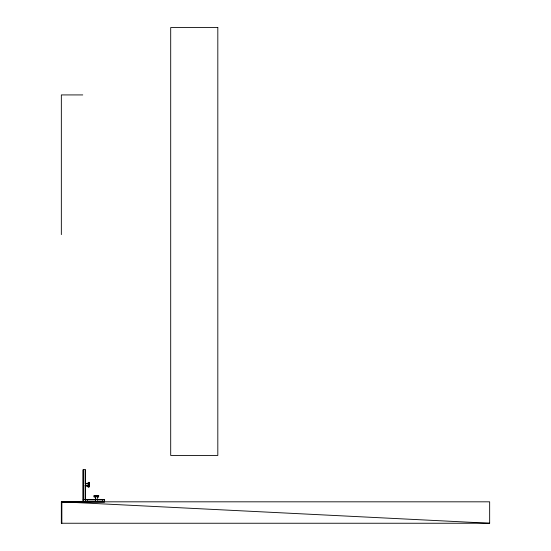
<?xml version="1.0" encoding="UTF-8"?>
<svg xmlns="http://www.w3.org/2000/svg" width="551" height="551" viewBox="0 0 551 551"><rect width="100%" height="100%" fill="white"/><g stroke="black" fill="none" stroke-linecap="round" stroke-linejoin="round"><path stroke-width="0.83" d="M85.247 485.493L88.332 485.493L88.346 484.942L88.318 483.757L85.247 483.785M89.069 484.639C89.104 478.647 89.104 491.237 89.069 485.245M89.186 482.359L89.172 484.343L89.262 483.668M89.234 484.852L89.179 486.471L89.262 484.852M89.365 483.95C89.338 478.86 89.345 486.919 89.358 486.078M88.243 485.61L88.243 486.347C88.869 484.06 87.196 487.236 85.143 485.796M88.332 485.114L88.346 486.044L88.332 484.074M88.318 483.971L88.394 482.855L88.339 483.289M89.2 486.044L89.262 485.431M89.234 483.151L89.172 485.521M88.339 486.471L88.401 485.603L88.394 486.836M88.401 482.724L88.339 483.606L88.394 482.27L88.408 483.668M89.172 483.241L89.179 482.511M89.248 486.836L89.331 484.549M88.346 483.757L88.332 485.493L88.312 484.942M88.325 482.511L88.215 483.537L88.222 482.814M88.229 486.643L88.339 486.01M88.387 482.965L88.339 483.998M88.394 486.14L88.387 486.251M89.179 482.814L89.241 482.421M88.229 485.782L88.215 485.245M82.753 94.924L61.34 94.924L61.34 234.616M85.412 483.392L88.491 483.392M94.104 495.673L98.712 495.673M94.131 495.735L98.739 495.735M94.007 495.969L98.636 496.038M94.104 496.527L98.739 496.596M94.007 496.83L95.716 496.83M97.155 496.83L98.615 496.83M94.028 496.892L95.736 496.892M97.176 496.892L98.636 496.892M83.187 499.592L104.6 499.592L104.6 501.734L61.767 501.734L61.767 523.147M95.695 499.895L85.226 499.895L85.226 484.901M96.955 499.895L104.497 499.895L104.497 502.037L61.671 502.037L61.671 523.45M61.34 501.823L489.66 501.823L489.66 523.243L61.34 523.243L61.34 501.823L489.66 523.243M89.241 486.381L89.179 486.767M88.222 486.292L88.325 486.767M89.255 482.724L89.2 483.757M102.458 499.592L102.458 500.446M97.265 496.527L97.265 500.384M95.578 496.596L95.578 499.674M95.557 496.527L95.557 500.384M95.454 496.83L95.454 499.909M87.471 499.592L87.471 500.446M85.329 501.734L85.329 469.61L83.187 469.61L83.187 501.734M85.226 469.913L85.226 483.62M83.084 469.913L83.084 502.037M88.236 485.996L88.229 487.229L88.222 485.975M88.484 482.118L88.484 482.118M217.817 27.55L170.7 27.55L170.7 455.443L217.817 455.443L217.817 27.55"/></g></svg>
